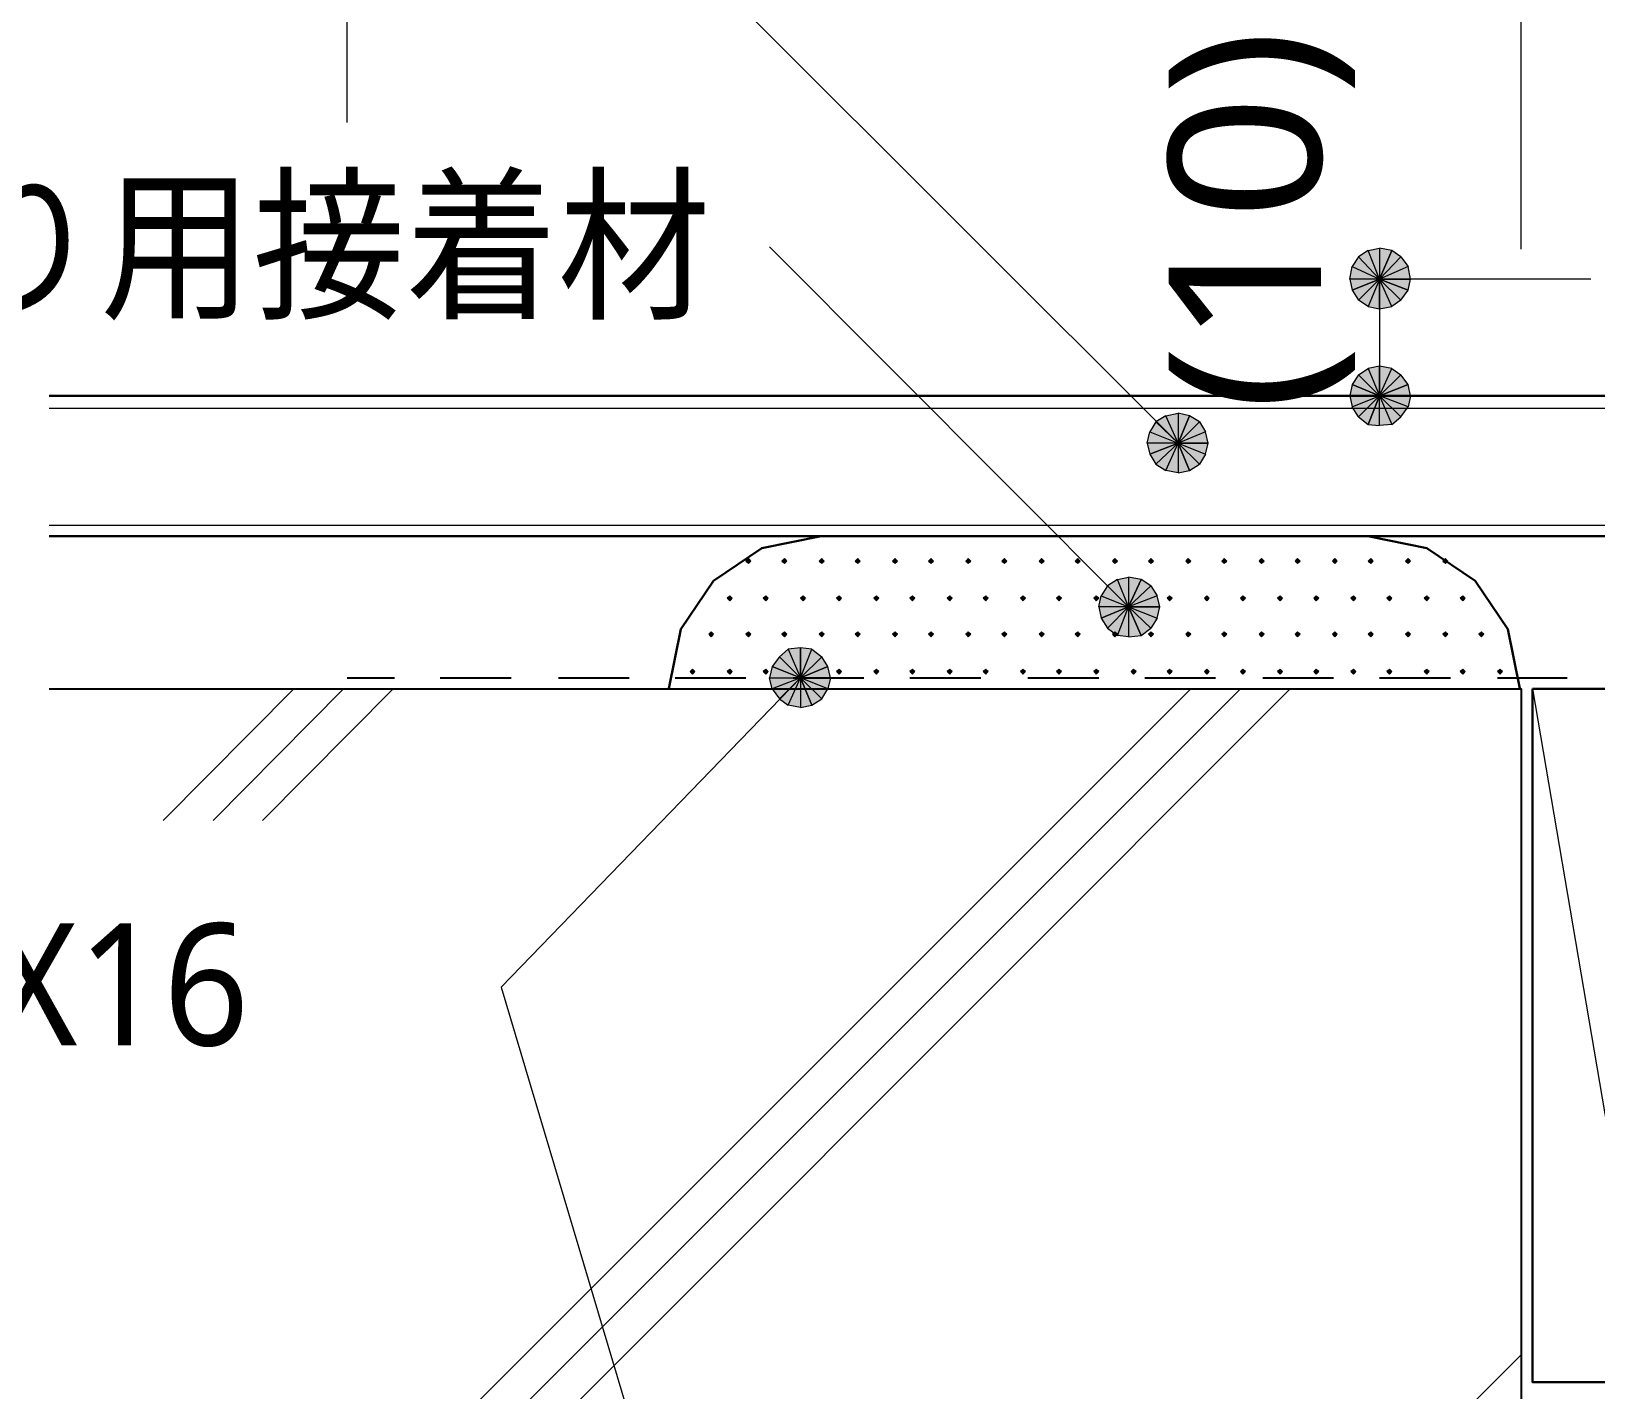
# Model space of a CAD drawing. Header units: millimetres. Extents: x 0 to 420, y 0 to 297.
# Drawn here: x 40.78 to 67.44, y 215.24 to 238.39 of the extents above; entities that cross this region are included whole.
import ezdxf
from ezdxf.enums import TextEntityAlignment as Align

# ---------------------------------------------------------------- set-up
doc = ezdxf.new("R2010")
doc.units = ezdxf.units.MM
doc.styles.add('kst32b', font='NotoSansJP-Variable.ttf')

msp = doc.modelspace()

# ---------------------------------------------------------------- hatches: boundary and pattern name
h = msp.add_hatch(color=7)
h.paths.add_polyline_path([(63.966, 234.654), (63.754, 234.696), (63.754, 234.167), (63.966, 234.654)])
h.paths.add_polyline_path([(63.754, 234.696), (63.754, 234.167), (63.563, 234.654), (63.754, 234.696)])
h.paths.add_polyline_path([(63.754, 234.167), (63.563, 234.654), (63.394, 234.548), (63.754, 234.167)])
h = msp.add_hatch(color=7)
h.paths.add_polyline_path([(64.283, 234.167), (64.241, 234.379), (63.754, 234.167), (64.283, 234.167)])
h.paths.add_polyline_path([(64.241, 234.379), (63.754, 234.167), (64.114, 234.548), (64.241, 234.379)])
h.paths.add_polyline_path([(63.754, 234.167), (64.114, 234.548), (63.966, 234.654), (63.754, 234.167)])
h = msp.add_hatch(color=7)
h.paths.add_polyline_path([(63.394, 234.548), (63.288, 234.379), (63.754, 234.167), (63.394, 234.548)])
h.paths.add_polyline_path([(63.288, 234.379), (63.754, 234.167), (63.246, 234.167), (63.288, 234.379)])
h.paths.add_polyline_path([(63.754, 234.167), (63.246, 234.167), (63.288, 233.976), (63.754, 234.167)])
h = msp.add_hatch(color=7)
h.paths.add_polyline_path([(63.288, 233.976), (63.394, 233.807), (63.754, 234.167), (63.288, 233.976)])
h.paths.add_polyline_path([(63.394, 233.807), (63.754, 234.167), (63.563, 233.701), (63.394, 233.807)])
h.paths.add_polyline_path([(63.754, 234.167), (63.563, 233.701), (63.754, 233.659), (63.754, 234.167)])
h = msp.add_hatch(color=7)
h.paths.add_polyline_path([(63.754, 233.659), (63.966, 233.701), (63.754, 234.167), (63.754, 233.659)])
h.paths.add_polyline_path([(63.966, 233.701), (63.754, 234.167), (64.114, 233.807), (63.966, 233.701)])
h.paths.add_polyline_path([(63.754, 234.167), (64.114, 233.807), (64.241, 233.976), (63.754, 234.167)])
for points in [[(64.241, 233.976), (64.283, 234.167), (63.754, 234.167), (64.241, 233.976)], [(63.288, 232.368), (63.246, 232.177), (63.754, 232.177), (63.288, 232.368)], [(59.838, 231.182), (59.944, 231.013), (60.325, 231.373), (59.838, 231.182)], [(53.001, 229.404), (52.98, 229.383), (52.959, 229.362), (52.98, 229.341), (53.001, 229.32), (53.023, 229.341), (53.044, 229.362), (53.023, 229.383), (53.001, 229.404)], [(53.615, 229.404), (53.594, 229.383), (53.573, 229.362), (53.594, 229.341), (53.615, 229.32), (53.636, 229.341), (53.657, 229.362), (53.636, 229.383), (53.615, 229.404)], [(54.25, 229.404), (54.229, 229.383), (54.208, 229.362), (54.229, 229.341), (54.25, 229.32), (54.271, 229.341), (54.293, 229.362), (54.271, 229.383), (54.25, 229.404)], [(54.864, 229.404), (54.843, 229.383), (54.822, 229.362), (54.843, 229.341), (54.864, 229.32), (54.885, 229.341), (54.906, 229.362), (54.885, 229.383), (54.864, 229.404)], [(55.499, 229.404), (55.478, 229.383), (55.457, 229.362), (55.478, 229.341), (55.499, 229.32), (55.52, 229.341), (55.541, 229.362), (55.52, 229.383), (55.499, 229.404)], [(56.113, 229.404), (56.092, 229.383), (56.071, 229.362), (56.092, 229.341), (56.113, 229.32), (56.134, 229.341), (56.155, 229.362), (56.134, 229.383), (56.113, 229.404)], [(56.748, 229.404), (56.727, 229.383), (56.705, 229.362), (56.727, 229.341), (56.748, 229.32), (56.769, 229.341), (56.79, 229.362), (56.769, 229.383), (56.748, 229.404)], [(57.362, 229.404), (57.341, 229.383), (57.319, 229.362), (57.341, 229.341), (57.362, 229.32), (57.383, 229.341), (57.404, 229.362), (57.383, 229.383), (57.362, 229.404)], [(57.997, 229.404), (57.975, 229.383), (57.954, 229.362), (57.975, 229.341), (57.997, 229.32), (58.018, 229.341), (58.039, 229.362), (58.018, 229.383), (57.997, 229.404)], [(58.611, 229.404), (58.589, 229.383), (58.568, 229.362), (58.589, 229.341), (58.611, 229.32), (58.632, 229.341), (58.653, 229.362), (58.632, 229.383), (58.611, 229.404)], [(59.246, 229.404), (59.224, 229.383), (59.203, 229.362), (59.224, 229.341), (59.246, 229.32), (59.267, 229.341), (59.288, 229.362), (59.267, 229.383), (59.246, 229.404)], [(59.859, 229.404), (59.838, 229.383), (59.817, 229.362), (59.838, 229.341), (59.859, 229.32), (59.881, 229.341), (59.902, 229.362), (59.881, 229.383), (59.859, 229.404)], [(60.494, 229.404), (60.473, 229.383), (60.452, 229.362), (60.473, 229.341), (60.494, 229.32), (60.516, 229.341), (60.537, 229.362), (60.516, 229.383), (60.494, 229.404)], [(61.108, 229.404), (61.087, 229.383), (61.066, 229.362), (61.087, 229.341), (61.108, 229.32), (61.129, 229.341), (61.151, 229.362), (61.129, 229.383), (61.108, 229.404)], [(61.743, 229.404), (61.722, 229.383), (61.701, 229.362), (61.722, 229.341), (61.743, 229.32), (61.764, 229.341), (61.786, 229.362), (61.764, 229.383), (61.743, 229.404)], [(62.357, 229.404), (62.336, 229.383), (62.315, 229.362), (62.336, 229.341), (62.357, 229.32), (62.378, 229.341), (62.399, 229.362), (62.378, 229.383), (62.357, 229.404)], [(62.992, 229.404), (62.971, 229.383), (62.95, 229.362), (62.971, 229.341), (62.992, 229.32), (63.013, 229.341), (63.034, 229.362), (63.013, 229.383), (62.992, 229.404)], [(63.606, 229.404), (63.585, 229.383), (63.563, 229.362), (63.585, 229.341), (63.606, 229.32), (63.627, 229.341), (63.648, 229.362), (63.627, 229.383), (63.606, 229.404)], [(64.241, 229.404), (64.22, 229.383), (64.199, 229.362), (64.22, 229.341), (64.241, 229.32), (64.262, 229.341), (64.283, 229.362), (64.262, 229.383), (64.241, 229.404)], [(64.876, 229.404), (64.855, 229.383), (64.834, 229.362), (64.855, 229.341), (64.876, 229.32), (64.897, 229.341), (64.918, 229.362), (64.897, 229.383), (64.876, 229.404)], [(52.684, 228.769), (52.663, 228.748), (52.641, 228.727), (52.663, 228.706), (52.684, 228.685), (52.705, 228.706), (52.726, 228.727), (52.705, 228.748), (52.684, 228.769)], [(53.298, 228.769), (53.277, 228.748), (53.255, 228.727), (53.277, 228.706), (53.298, 228.685), (53.319, 228.706), (53.34, 228.727), (53.319, 228.748), (53.298, 228.769)], [(53.933, 228.769), (53.912, 228.748), (53.89, 228.727), (53.912, 228.706), (53.933, 228.685), (53.954, 228.706), (53.975, 228.727), (53.954, 228.748), (53.933, 228.769)], [(54.546, 228.769), (54.525, 228.748), (54.504, 228.727), (54.525, 228.706), (54.546, 228.685), (54.568, 228.706), (54.589, 228.727), (54.568, 228.748), (54.546, 228.769)], [(55.182, 228.769), (55.16, 228.748), (55.139, 228.727), (55.16, 228.706), (55.182, 228.685), (55.203, 228.706), (55.224, 228.727), (55.203, 228.748), (55.182, 228.769)], [(55.795, 228.769), (55.774, 228.748), (55.753, 228.727), (55.774, 228.706), (55.795, 228.685), (55.816, 228.706), (55.838, 228.727), (55.816, 228.748), (55.795, 228.769)], [(56.43, 228.769), (56.409, 228.748), (56.388, 228.727), (56.409, 228.706), (56.43, 228.685), (56.452, 228.706), (56.473, 228.727), (56.452, 228.748), (56.43, 228.769)], [(57.044, 228.769), (57.023, 228.748), (57.002, 228.727), (57.023, 228.706), (57.044, 228.685), (57.065, 228.706), (57.087, 228.727), (57.065, 228.748), (57.044, 228.769)], [(57.679, 228.769), (57.658, 228.748), (57.637, 228.727), (57.658, 228.706), (57.679, 228.685), (57.7, 228.706), (57.721, 228.727), (57.7, 228.748), (57.679, 228.769)], [(58.293, 228.769), (58.272, 228.748), (58.251, 228.727), (58.272, 228.706), (58.293, 228.685), (58.314, 228.706), (58.335, 228.727), (58.314, 228.748), (58.293, 228.769)], [(58.928, 228.769), (58.907, 228.748), (58.886, 228.727), (58.907, 228.706), (58.928, 228.685), (58.949, 228.706), (58.97, 228.727), (58.949, 228.748), (58.928, 228.769)], [(60.177, 228.769), (60.156, 228.748), (60.135, 228.727), (60.156, 228.706), (60.177, 228.685), (60.198, 228.706), (60.219, 228.727), (60.198, 228.748), (60.177, 228.769)], [(60.812, 228.769), (60.791, 228.748), (60.77, 228.727), (60.791, 228.706), (60.812, 228.685), (60.833, 228.706), (60.854, 228.727), (60.833, 228.748), (60.812, 228.769)], [(61.426, 228.769), (61.404, 228.748), (61.383, 228.727), (61.404, 228.706), (61.426, 228.685), (61.447, 228.706), (61.468, 228.727), (61.447, 228.748), (61.426, 228.769)], [(62.061, 228.769), (62.04, 228.748), (62.018, 228.727), (62.04, 228.706), (62.061, 228.685), (62.082, 228.706), (62.103, 228.727), (62.082, 228.748), (62.061, 228.769)], [(62.675, 228.769), (62.653, 228.748), (62.632, 228.727), (62.653, 228.706), (62.675, 228.685), (62.696, 228.706), (62.717, 228.727), (62.696, 228.748), (62.675, 228.769)], [(63.31, 228.769), (63.288, 228.748), (63.267, 228.727), (63.288, 228.706), (63.31, 228.685), (63.331, 228.706), (63.352, 228.727), (63.331, 228.748), (63.31, 228.769)], [(63.923, 228.769), (63.902, 228.748), (63.881, 228.727), (63.902, 228.706), (63.923, 228.685), (63.945, 228.706), (63.966, 228.727), (63.945, 228.748), (63.923, 228.769)], [(64.558, 228.769), (64.537, 228.748), (64.516, 228.727), (64.537, 228.706), (64.558, 228.685), (64.579, 228.706), (64.601, 228.727), (64.579, 228.748), (64.558, 228.769)], [(65.172, 228.769), (65.151, 228.748), (65.13, 228.727), (65.151, 228.706), (65.172, 228.685), (65.193, 228.706), (65.215, 228.727), (65.193, 228.748), (65.172, 228.769)], [(59.013, 228.388), (59.119, 228.219), (59.478, 228.579), (59.013, 228.388)], [(52.366, 228.155), (52.345, 228.134), (52.324, 228.113), (52.345, 228.092), (52.366, 228.071), (52.387, 228.092), (52.409, 228.113), (52.387, 228.134), (52.366, 228.155)], [(53.001, 228.155), (52.98, 228.134), (52.959, 228.113), (52.98, 228.092), (53.001, 228.071), (53.023, 228.092), (53.044, 228.113), (53.023, 228.134), (53.001, 228.155)], [(53.615, 228.155), (53.594, 228.134), (53.573, 228.113), (53.594, 228.092), (53.615, 228.071), (53.636, 228.092), (53.657, 228.113), (53.636, 228.134), (53.615, 228.155)], [(54.25, 228.155), (54.229, 228.134), (54.208, 228.113), (54.229, 228.092), (54.25, 228.071), (54.271, 228.092), (54.293, 228.113), (54.271, 228.134), (54.25, 228.155)], [(54.864, 228.155), (54.843, 228.134), (54.822, 228.113), (54.843, 228.092), (54.864, 228.071), (54.885, 228.092), (54.906, 228.113), (54.885, 228.134), (54.864, 228.155)], [(55.499, 228.155), (55.478, 228.134), (55.457, 228.113), (55.478, 228.092), (55.499, 228.071), (55.52, 228.092), (55.541, 228.113), (55.52, 228.134), (55.499, 228.155)], [(56.113, 228.155), (56.092, 228.134), (56.071, 228.113), (56.092, 228.092), (56.113, 228.071), (56.134, 228.092), (56.155, 228.113), (56.134, 228.134), (56.113, 228.155)], [(56.748, 228.155), (56.727, 228.134), (56.705, 228.113), (56.727, 228.092), (56.748, 228.071), (56.769, 228.092), (56.79, 228.113), (56.769, 228.134), (56.748, 228.155)], [(57.362, 228.155), (57.341, 228.134), (57.319, 228.113), (57.341, 228.092), (57.362, 228.071), (57.383, 228.092), (57.404, 228.113), (57.383, 228.134), (57.362, 228.155)], [(57.997, 228.155), (57.975, 228.134), (57.954, 228.113), (57.975, 228.092), (57.997, 228.071), (58.018, 228.092), (58.039, 228.113), (58.018, 228.134), (57.997, 228.155)], [(58.611, 228.155), (58.589, 228.134), (58.568, 228.113), (58.589, 228.092), (58.611, 228.071), (58.632, 228.092), (58.653, 228.113), (58.632, 228.134), (58.611, 228.155)], [(59.246, 228.155), (59.224, 228.134), (59.203, 228.113), (59.224, 228.092), (59.246, 228.071), (59.267, 228.092), (59.288, 228.113), (59.267, 228.134), (59.246, 228.155)], [(59.859, 228.155), (59.838, 228.134), (59.817, 228.113), (59.838, 228.092), (59.859, 228.071), (59.881, 228.092), (59.902, 228.113), (59.881, 228.134), (59.859, 228.155)], [(60.494, 228.155), (60.473, 228.134), (60.452, 228.113), (60.473, 228.092), (60.494, 228.071), (60.516, 228.092), (60.537, 228.113), (60.516, 228.134), (60.494, 228.155)], [(61.108, 228.155), (61.087, 228.134), (61.066, 228.113), (61.087, 228.092), (61.108, 228.071), (61.129, 228.092), (61.151, 228.113), (61.129, 228.134), (61.108, 228.155)], [(61.743, 228.155), (61.722, 228.134), (61.701, 228.113), (61.722, 228.092), (61.743, 228.071), (61.764, 228.092), (61.786, 228.113), (61.764, 228.134), (61.743, 228.155)], [(62.357, 228.155), (62.336, 228.134), (62.315, 228.113), (62.336, 228.092), (62.357, 228.071), (62.378, 228.092), (62.399, 228.113), (62.378, 228.134), (62.357, 228.155)], [(62.992, 228.155), (62.971, 228.134), (62.95, 228.113), (62.971, 228.092), (62.992, 228.071), (63.013, 228.092), (63.034, 228.113), (63.013, 228.134), (62.992, 228.155)], [(63.606, 228.155), (63.585, 228.134), (63.563, 228.113), (63.585, 228.092), (63.606, 228.071), (63.627, 228.092), (63.648, 228.113), (63.627, 228.134), (63.606, 228.155)], [(64.241, 228.155), (64.22, 228.134), (64.199, 228.113), (64.22, 228.092), (64.241, 228.071), (64.262, 228.092), (64.283, 228.113), (64.262, 228.134), (64.241, 228.155)], [(64.876, 228.155), (64.855, 228.134), (64.834, 228.113), (64.855, 228.092), (64.876, 228.071), (64.897, 228.092), (64.918, 228.113), (64.897, 228.134), (64.876, 228.155)], [(65.49, 228.155), (65.469, 228.134), (65.447, 228.113), (65.469, 228.092), (65.49, 228.071), (65.511, 228.092), (65.532, 228.113), (65.511, 228.134), (65.49, 228.155)], [(52.049, 227.521), (52.028, 227.499), (52.007, 227.478), (52.028, 227.457), (52.049, 227.436), (52.07, 227.457), (52.091, 227.478), (52.07, 227.499), (52.049, 227.521)], [(52.684, 227.521), (52.663, 227.499), (52.641, 227.478), (52.663, 227.457), (52.684, 227.436), (52.705, 227.457), (52.726, 227.478), (52.705, 227.499), (52.684, 227.521)], [(53.298, 227.521), (53.277, 227.499), (53.255, 227.478), (53.277, 227.457), (53.298, 227.436), (53.319, 227.457), (53.34, 227.478), (53.319, 227.499), (53.298, 227.521)], [(54.081, 226.907), (54.25, 227.012), (53.89, 227.372), (54.081, 226.907)], [(54.546, 227.521), (54.525, 227.499), (54.504, 227.478), (54.525, 227.457), (54.546, 227.436), (54.568, 227.457), (54.589, 227.478), (54.568, 227.499), (54.546, 227.521)], [(55.182, 227.521), (55.16, 227.499), (55.139, 227.478), (55.16, 227.457), (55.182, 227.436), (55.203, 227.457), (55.224, 227.478), (55.203, 227.499), (55.182, 227.521)], [(55.795, 227.521), (55.774, 227.499), (55.753, 227.478), (55.774, 227.457), (55.795, 227.436), (55.816, 227.457), (55.838, 227.478), (55.816, 227.499), (55.795, 227.521)], [(56.43, 227.521), (56.409, 227.499), (56.388, 227.478), (56.409, 227.457), (56.43, 227.436), (56.452, 227.457), (56.473, 227.478), (56.452, 227.499), (56.43, 227.521)], [(57.044, 227.521), (57.023, 227.499), (57.002, 227.478), (57.023, 227.457), (57.044, 227.436), (57.065, 227.457), (57.087, 227.478), (57.065, 227.499), (57.044, 227.521)], [(57.679, 227.521), (57.658, 227.499), (57.637, 227.478), (57.658, 227.457), (57.679, 227.436), (57.7, 227.457), (57.721, 227.478), (57.7, 227.499), (57.679, 227.521)], [(58.293, 227.521), (58.272, 227.499), (58.251, 227.478), (58.272, 227.457), (58.293, 227.436), (58.314, 227.457), (58.335, 227.478), (58.314, 227.499), (58.293, 227.521)], [(58.928, 227.521), (58.907, 227.499), (58.886, 227.478), (58.907, 227.457), (58.928, 227.436), (58.949, 227.457), (58.97, 227.478), (58.949, 227.499), (58.928, 227.521)], [(59.563, 227.521), (59.542, 227.499), (59.521, 227.478), (59.542, 227.457), (59.563, 227.436), (59.584, 227.457), (59.605, 227.478), (59.584, 227.499), (59.563, 227.521)], [(60.177, 227.521), (60.156, 227.499), (60.135, 227.478), (60.156, 227.457), (60.177, 227.436), (60.198, 227.457), (60.219, 227.478), (60.198, 227.499), (60.177, 227.521)], [(60.812, 227.521), (60.791, 227.499), (60.77, 227.478), (60.791, 227.457), (60.812, 227.436), (60.833, 227.457), (60.854, 227.478), (60.833, 227.499), (60.812, 227.521)], [(61.426, 227.521), (61.404, 227.499), (61.383, 227.478), (61.404, 227.457), (61.426, 227.436), (61.447, 227.457), (61.468, 227.478), (61.447, 227.499), (61.426, 227.521)], [(62.061, 227.521), (62.04, 227.499), (62.018, 227.478), (62.04, 227.457), (62.061, 227.436), (62.082, 227.457), (62.103, 227.478), (62.082, 227.499), (62.061, 227.521)], [(62.675, 227.521), (62.653, 227.499), (62.632, 227.478), (62.653, 227.457), (62.675, 227.436), (62.696, 227.457), (62.717, 227.478), (62.696, 227.499), (62.675, 227.521)], [(63.31, 227.521), (63.288, 227.499), (63.267, 227.478), (63.288, 227.457), (63.31, 227.436), (63.331, 227.457), (63.352, 227.478), (63.331, 227.499), (63.31, 227.521)], [(63.923, 227.521), (63.902, 227.499), (63.881, 227.478), (63.902, 227.457), (63.923, 227.436), (63.945, 227.457), (63.966, 227.478), (63.945, 227.499), (63.923, 227.521)], [(64.558, 227.521), (64.537, 227.499), (64.516, 227.478), (64.537, 227.457), (64.558, 227.436), (64.579, 227.457), (64.601, 227.478), (64.579, 227.499), (64.558, 227.521)], [(65.172, 227.521), (65.151, 227.499), (65.13, 227.478), (65.151, 227.457), (65.172, 227.436), (65.193, 227.457), (65.215, 227.478), (65.193, 227.499), (65.172, 227.521)], [(65.807, 227.521), (65.786, 227.499), (65.765, 227.478), (65.786, 227.457), (65.807, 227.436), (65.828, 227.457), (65.85, 227.478), (65.828, 227.499), (65.807, 227.521)]]:
    msp.add_hatch(color=7).paths.add_polyline_path(points)
h = msp.add_hatch(color=7)
h.paths.add_polyline_path([(63.754, 232.685), (63.563, 232.643), (63.754, 232.177), (63.754, 232.685)])
h.paths.add_polyline_path([(63.563, 232.643), (63.754, 232.177), (63.394, 232.537), (63.563, 232.643)])
h.paths.add_polyline_path([(63.754, 232.177), (63.394, 232.537), (63.288, 232.368), (63.754, 232.177)])
h = msp.add_hatch(color=7)
h.paths.add_polyline_path([(64.241, 232.368), (64.114, 232.537), (63.754, 232.177), (64.241, 232.368)])
h.paths.add_polyline_path([(64.114, 232.537), (63.754, 232.177), (63.966, 232.643), (64.114, 232.537)])
h.paths.add_polyline_path([(63.754, 232.177), (63.966, 232.643), (63.754, 232.685), (63.754, 232.177)])
h = msp.add_hatch(color=7)
h.paths.add_polyline_path([(63.246, 232.177), (63.288, 231.987), (63.754, 232.177), (63.246, 232.177)])
h.paths.add_polyline_path([(63.288, 231.987), (63.754, 232.177), (63.394, 231.817), (63.288, 231.987)])
h.paths.add_polyline_path([(63.754, 232.177), (63.394, 231.817), (63.563, 231.69), (63.754, 232.177)])
h = msp.add_hatch(color=7)
h.paths.add_polyline_path([(63.563, 231.69), (63.754, 231.669), (63.754, 232.177), (63.563, 231.69)])
h.paths.add_polyline_path([(63.754, 231.669), (63.754, 232.177), (63.966, 231.69), (63.754, 231.669)])
h.paths.add_polyline_path([(63.754, 232.177), (63.966, 231.69), (64.114, 231.817), (63.754, 232.177)])
h = msp.add_hatch(color=7)
h.paths.add_polyline_path([(64.114, 231.817), (64.241, 231.987), (63.754, 232.177), (64.114, 231.817)])
h.paths.add_polyline_path([(64.241, 231.987), (63.754, 232.177), (64.283, 232.177), (64.241, 231.987)])
h.paths.add_polyline_path([(63.754, 232.177), (64.283, 232.177), (64.241, 232.368), (63.754, 232.177)])
h = msp.add_hatch(color=7)
h.paths.add_polyline_path([(59.944, 231.733), (59.838, 231.563), (60.325, 231.373), (59.944, 231.733)])
h.paths.add_polyline_path([(59.838, 231.563), (60.325, 231.373), (59.796, 231.373), (59.838, 231.563)])
h.paths.add_polyline_path([(60.325, 231.373), (59.796, 231.373), (59.838, 231.182), (60.325, 231.373)])
h = msp.add_hatch(color=7)
h.paths.add_polyline_path([(60.516, 231.838), (60.325, 231.881), (60.325, 231.373), (60.516, 231.838)])
h.paths.add_polyline_path([(60.325, 231.881), (60.325, 231.373), (60.113, 231.838), (60.325, 231.881)])
h.paths.add_polyline_path([(60.325, 231.373), (60.113, 231.838), (59.944, 231.733), (60.325, 231.373)])
h = msp.add_hatch(color=7)
h.paths.add_polyline_path([(60.833, 231.373), (60.791, 231.563), (60.325, 231.373), (60.833, 231.373)])
h.paths.add_polyline_path([(60.791, 231.563), (60.325, 231.373), (60.685, 231.733), (60.791, 231.563)])
h.paths.add_polyline_path([(60.325, 231.373), (60.685, 231.733), (60.516, 231.838), (60.325, 231.373)])
h = msp.add_hatch(color=7)
h.paths.add_polyline_path([(59.944, 231.013), (60.113, 230.907), (60.325, 231.373), (59.944, 231.013)])
h.paths.add_polyline_path([(60.113, 230.907), (60.325, 231.373), (60.325, 230.865), (60.113, 230.907)])
h.paths.add_polyline_path([(60.325, 231.373), (60.325, 230.865), (60.516, 230.907), (60.325, 231.373)])
h = msp.add_hatch(color=7)
h.paths.add_polyline_path([(60.516, 230.907), (60.685, 231.013), (60.325, 231.373), (60.516, 230.907)])
h.paths.add_polyline_path([(60.685, 231.013), (60.325, 231.373), (60.791, 231.182), (60.685, 231.013)])
h.paths.add_polyline_path([(60.325, 231.373), (60.791, 231.182), (60.833, 231.373), (60.325, 231.373)])
h = msp.add_hatch(color=7)
h.paths.add_polyline_path([(59.69, 229.045), (59.478, 229.087), (59.478, 228.579), (59.69, 229.045)])
h.paths.add_polyline_path([(59.478, 229.087), (59.478, 228.579), (59.288, 229.045), (59.478, 229.087)])
h.paths.add_polyline_path([(59.478, 228.579), (59.288, 229.045), (59.119, 228.939), (59.478, 228.579)])
h = msp.add_hatch(color=7)
h.paths.add_polyline_path([(60.008, 228.579), (59.965, 228.769), (59.478, 228.579), (60.008, 228.579)])
h.paths.add_polyline_path([(59.965, 228.769), (59.478, 228.579), (59.859, 228.939), (59.965, 228.769)])
h.paths.add_polyline_path([(59.478, 228.579), (59.859, 228.939), (59.69, 229.045), (59.478, 228.579)])
h = msp.add_hatch(color=7)
h.paths.add_polyline_path([(59.119, 228.939), (59.013, 228.769), (59.478, 228.579), (59.119, 228.939)])
h.paths.add_polyline_path([(59.013, 228.769), (59.478, 228.579), (58.97, 228.579), (59.013, 228.769)])
h.paths.add_polyline_path([(59.478, 228.579), (58.97, 228.579), (59.013, 228.388), (59.478, 228.579)])
h = msp.add_hatch(color=7)
h.paths.add_polyline_path([(59.119, 228.219), (59.288, 228.092), (59.478, 228.579), (59.119, 228.219)])
h.paths.add_polyline_path([(59.288, 228.092), (59.478, 228.579), (59.478, 228.071), (59.288, 228.092)])
h.paths.add_polyline_path([(59.478, 228.579), (59.478, 228.071), (59.69, 228.092), (59.478, 228.579)])
h = msp.add_hatch(color=7)
h.paths.add_polyline_path([(59.69, 228.092), (59.859, 228.219), (59.478, 228.579), (59.69, 228.092)])
h.paths.add_polyline_path([(59.859, 228.219), (59.478, 228.579), (59.965, 228.388), (59.859, 228.219)])
h.paths.add_polyline_path([(59.478, 228.579), (59.965, 228.388), (60.008, 228.579), (59.478, 228.579)])
h = msp.add_hatch(color=7)
h.paths.add_polyline_path([(53.89, 227.88), (53.679, 227.859), (53.89, 227.372), (53.89, 227.88)])
h.paths.add_polyline_path([(53.679, 227.859), (53.89, 227.372), (53.53, 227.732), (53.679, 227.859)])
h.paths.add_polyline_path([(53.89, 227.372), (53.53, 227.732), (53.404, 227.563), (53.89, 227.372)])
h = msp.add_hatch(color=7)
h.paths.add_polyline_path([(54.356, 227.563), (54.25, 227.732), (53.89, 227.372), (54.356, 227.563)])
h.paths.add_polyline_path([(54.25, 227.732), (53.89, 227.372), (54.081, 227.859), (54.25, 227.732)])
h.paths.add_polyline_path([(53.89, 227.372), (54.081, 227.859), (53.89, 227.88), (53.89, 227.372)])
h = msp.add_hatch(color=7)
h.paths.add_polyline_path([(53.404, 227.563), (53.361, 227.372), (53.89, 227.372), (53.404, 227.563)])
h.paths.add_polyline_path([(53.361, 227.372), (53.89, 227.372), (53.404, 227.182), (53.361, 227.372)])
h.paths.add_polyline_path([(53.89, 227.372), (53.404, 227.182), (53.53, 227.012), (53.89, 227.372)])
h = msp.add_hatch(color=7)
h.paths.add_polyline_path([(53.53, 227.012), (53.679, 226.907), (53.89, 227.372), (53.53, 227.012)])
h.paths.add_polyline_path([(53.679, 226.907), (53.89, 227.372), (53.89, 226.864), (53.679, 226.907)])
h.paths.add_polyline_path([(53.89, 227.372), (53.89, 226.864), (54.081, 226.907), (53.89, 227.372)])
h = msp.add_hatch(color=7)
h.paths.add_polyline_path([(54.25, 227.012), (54.356, 227.182), (53.89, 227.372), (54.25, 227.012)])
h.paths.add_polyline_path([(54.356, 227.182), (53.89, 227.372), (54.398, 227.372), (54.356, 227.182)])
h.paths.add_polyline_path([(53.89, 227.372), (54.398, 227.372), (54.356, 227.563), (53.89, 227.372)])

# ---------------------------------------------------------------- linework, layer by layer
at = {"lineweight": 13}
for points in [[(66.167, 234.675), (66.167, 251.375), (46.164, 251.375)], [(46.164, 236.834), (46.164, 251.375)], [(60.325, 231.373), (45.635, 246.041)], [(59.478, 228.579), (53.361, 234.717)], [(67.352, 234.167), (63.754, 234.167), (63.754, 232.177)], [(41.085, 231.965), (69.956, 231.965)], [(41.085, 229.976), (69.956, 229.976)], [(53.89, 227.372), (48.789, 222.102)], [(62.23, 227.182), (41.085, 206.015)], [(60.537, 227.182), (41.085, 207.73)], [(61.383, 227.182), (41.085, 206.883)], [(45.254, 227.182), (43.032, 224.938)], [(46.101, 227.182), (43.879, 224.938)], [(46.948, 227.182), (44.725, 224.938)], [(66.358, 227.182), (68.368, 215.371)], [(48.789, 222.102), (53.89, 204.978)], [(66.167, 215.837), (55.499, 205.169)]]:
    msp.add_lwpolyline(points, dxfattribs=at)
at = {"lineweight": 0}
for points in [[(63.754, 234.167), (63.563, 234.654), (63.394, 234.548)], [(63.754, 234.696), (63.754, 234.167), (63.563, 234.654)], [(63.966, 234.654), (63.754, 234.696), (63.754, 234.167)], [(63.754, 234.167), (64.114, 234.548), (63.966, 234.654)], [(63.288, 234.379), (63.754, 234.167), (63.246, 234.167)], [(63.394, 234.548), (63.288, 234.379), (63.754, 234.167)], [(64.241, 234.379), (63.754, 234.167), (64.114, 234.548)], [(64.283, 234.167), (64.241, 234.379), (63.754, 234.167)], [(63.754, 234.167), (63.246, 234.167), (63.288, 233.976)], [(63.288, 233.976), (63.394, 233.807), (63.754, 234.167)], [(63.394, 233.807), (63.754, 234.167), (63.563, 233.701)], [(63.754, 234.167), (63.563, 233.701), (63.754, 233.659)], [(63.754, 233.659), (63.966, 233.701), (63.754, 234.167)], [(63.966, 233.701), (63.754, 234.167), (64.114, 233.807)], [(63.754, 234.167), (64.114, 233.807), (64.241, 233.976)], [(64.241, 233.976), (64.283, 234.167), (63.754, 234.167)], [(63.754, 232.177), (63.394, 232.537), (63.288, 232.368)], [(63.563, 232.643), (63.754, 232.177), (63.394, 232.537)], [(63.754, 232.685), (63.563, 232.643), (63.754, 232.177)], [(63.754, 232.177), (63.966, 232.643), (63.754, 232.685)], [(64.114, 232.537), (63.754, 232.177), (63.966, 232.643)], [(64.241, 232.368), (64.114, 232.537), (63.754, 232.177)], [(63.288, 232.368), (63.246, 232.177), (63.754, 232.177)], [(63.246, 232.177), (63.288, 231.987), (63.754, 232.177)], [(63.288, 231.987), (63.754, 232.177), (63.394, 231.817)], [(63.754, 232.177), (63.394, 231.817), (63.563, 231.69)], [(63.563, 231.69), (63.754, 231.669), (63.754, 232.177)], [(63.754, 232.177), (64.283, 232.177), (64.241, 232.368)], [(63.754, 231.669), (63.754, 232.177), (63.966, 231.69)], [(63.754, 232.177), (63.966, 231.69), (64.114, 231.817)], [(64.114, 231.817), (64.241, 231.987), (63.754, 232.177)], [(64.241, 231.987), (63.754, 232.177), (64.283, 232.177)], [(59.944, 231.733), (59.838, 231.563), (60.325, 231.373)], [(60.325, 231.373), (60.113, 231.838), (59.944, 231.733)], [(60.325, 231.881), (60.325, 231.373), (60.113, 231.838)], [(60.516, 231.838), (60.325, 231.881), (60.325, 231.373)], [(60.325, 231.373), (60.685, 231.733), (60.516, 231.838)], [(60.791, 231.563), (60.325, 231.373), (60.685, 231.733)], [(59.838, 231.563), (60.325, 231.373), (59.796, 231.373)], [(60.325, 231.373), (59.796, 231.373), (59.838, 231.182)], [(59.838, 231.182), (59.944, 231.013), (60.325, 231.373)], [(59.944, 231.013), (60.113, 230.907), (60.325, 231.373)], [(60.113, 230.907), (60.325, 231.373), (60.325, 230.865)], [(60.833, 231.373), (60.791, 231.563), (60.325, 231.373)], [(60.325, 231.373), (60.325, 230.865), (60.516, 230.907)], [(60.516, 230.907), (60.685, 231.013), (60.325, 231.373)], [(60.685, 231.013), (60.325, 231.373), (60.791, 231.182)], [(60.325, 231.373), (60.791, 231.182), (60.833, 231.373)], [(53.001, 229.404), (52.98, 229.383), (52.959, 229.362), (52.98, 229.341), (53.001, 229.32), (53.023, 229.341), (53.044, 229.362), (53.023, 229.383)], [(53.615, 229.404), (53.594, 229.383), (53.573, 229.362), (53.594, 229.341), (53.615, 229.32), (53.636, 229.341), (53.657, 229.362), (53.636, 229.383)], [(54.25, 229.404), (54.229, 229.383), (54.208, 229.362), (54.229, 229.341), (54.25, 229.32), (54.271, 229.341), (54.293, 229.362), (54.271, 229.383)], [(54.864, 229.404), (54.843, 229.383), (54.822, 229.362), (54.843, 229.341), (54.864, 229.32), (54.885, 229.341), (54.906, 229.362), (54.885, 229.383)], [(55.499, 229.404), (55.478, 229.383), (55.457, 229.362), (55.478, 229.341), (55.499, 229.32), (55.52, 229.341), (55.541, 229.362), (55.52, 229.383)], [(56.113, 229.404), (56.092, 229.383), (56.071, 229.362), (56.092, 229.341), (56.113, 229.32), (56.134, 229.341), (56.155, 229.362), (56.134, 229.383)], [(56.748, 229.404), (56.727, 229.383), (56.705, 229.362), (56.727, 229.341), (56.748, 229.32), (56.769, 229.341), (56.79, 229.362), (56.769, 229.383)], [(57.362, 229.404), (57.341, 229.383), (57.319, 229.362), (57.341, 229.341), (57.362, 229.32), (57.383, 229.341), (57.404, 229.362), (57.383, 229.383)], [(57.997, 229.404), (57.975, 229.383), (57.954, 229.362), (57.975, 229.341), (57.997, 229.32), (58.018, 229.341), (58.039, 229.362), (58.018, 229.383)], [(58.611, 229.404), (58.589, 229.383), (58.568, 229.362), (58.589, 229.341), (58.611, 229.32), (58.632, 229.341), (58.653, 229.362), (58.632, 229.383)], [(59.246, 229.404), (59.224, 229.383), (59.203, 229.362), (59.224, 229.341), (59.246, 229.32), (59.267, 229.341), (59.288, 229.362), (59.267, 229.383)], [(59.859, 229.404), (59.838, 229.383), (59.817, 229.362), (59.838, 229.341), (59.859, 229.32), (59.881, 229.341), (59.902, 229.362), (59.881, 229.383)], [(60.494, 229.404), (60.473, 229.383), (60.452, 229.362), (60.473, 229.341), (60.494, 229.32), (60.516, 229.341), (60.537, 229.362), (60.516, 229.383)], [(61.108, 229.404), (61.087, 229.383), (61.066, 229.362), (61.087, 229.341), (61.108, 229.32), (61.129, 229.341), (61.151, 229.362), (61.129, 229.383)], [(61.743, 229.404), (61.722, 229.383), (61.701, 229.362), (61.722, 229.341), (61.743, 229.32), (61.764, 229.341), (61.786, 229.362), (61.764, 229.383)], [(62.357, 229.404), (62.336, 229.383), (62.315, 229.362), (62.336, 229.341), (62.357, 229.32), (62.378, 229.341), (62.399, 229.362), (62.378, 229.383)], [(62.992, 229.404), (62.971, 229.383), (62.95, 229.362), (62.971, 229.341), (62.992, 229.32), (63.013, 229.341), (63.034, 229.362), (63.013, 229.383)], [(63.606, 229.404), (63.585, 229.383), (63.563, 229.362), (63.585, 229.341), (63.606, 229.32), (63.627, 229.341), (63.648, 229.362), (63.627, 229.383)], [(64.241, 229.404), (64.22, 229.383), (64.199, 229.362), (64.22, 229.341), (64.241, 229.32), (64.262, 229.341), (64.283, 229.362), (64.262, 229.383)], [(64.876, 229.404), (64.855, 229.383), (64.834, 229.362), (64.855, 229.341), (64.876, 229.32), (64.897, 229.341), (64.918, 229.362), (64.897, 229.383)], [(59.478, 228.579), (59.288, 229.045), (59.119, 228.939)], [(59.478, 229.087), (59.478, 228.579), (59.288, 229.045)], [(59.69, 229.045), (59.478, 229.087), (59.478, 228.579)], [(59.478, 228.579), (59.859, 228.939), (59.69, 229.045)], [(52.684, 228.769), (52.663, 228.748), (52.641, 228.727), (52.663, 228.706), (52.684, 228.685), (52.705, 228.706), (52.726, 228.727), (52.705, 228.748)], [(53.298, 228.769), (53.277, 228.748), (53.255, 228.727), (53.277, 228.706), (53.298, 228.685), (53.319, 228.706), (53.34, 228.727), (53.319, 228.748)], [(53.933, 228.769), (53.912, 228.748), (53.89, 228.727), (53.912, 228.706), (53.933, 228.685), (53.954, 228.706), (53.975, 228.727), (53.954, 228.748)], [(54.546, 228.769), (54.525, 228.748), (54.504, 228.727), (54.525, 228.706), (54.546, 228.685), (54.568, 228.706), (54.589, 228.727), (54.568, 228.748)], [(55.182, 228.769), (55.16, 228.748), (55.139, 228.727), (55.16, 228.706), (55.182, 228.685), (55.203, 228.706), (55.224, 228.727), (55.203, 228.748)], [(55.795, 228.769), (55.774, 228.748), (55.753, 228.727), (55.774, 228.706), (55.795, 228.685), (55.816, 228.706), (55.838, 228.727), (55.816, 228.748)], [(56.43, 228.769), (56.409, 228.748), (56.388, 228.727), (56.409, 228.706), (56.43, 228.685), (56.452, 228.706), (56.473, 228.727), (56.452, 228.748)], [(57.044, 228.769), (57.023, 228.748), (57.002, 228.727), (57.023, 228.706), (57.044, 228.685), (57.065, 228.706), (57.087, 228.727), (57.065, 228.748)], [(57.679, 228.769), (57.658, 228.748), (57.637, 228.727), (57.658, 228.706), (57.679, 228.685), (57.7, 228.706), (57.721, 228.727), (57.7, 228.748)], [(58.293, 228.769), (58.272, 228.748), (58.251, 228.727), (58.272, 228.706), (58.293, 228.685), (58.314, 228.706), (58.335, 228.727), (58.314, 228.748)], [(58.928, 228.769), (58.907, 228.748), (58.886, 228.727), (58.907, 228.706), (58.928, 228.685), (58.949, 228.706), (58.97, 228.727), (58.949, 228.748)], [(59.013, 228.769), (59.478, 228.579), (58.97, 228.579)], [(59.119, 228.939), (59.013, 228.769), (59.478, 228.579)], [(59.965, 228.769), (59.478, 228.579), (59.859, 228.939)], [(60.008, 228.579), (59.965, 228.769), (59.478, 228.579)], [(60.177, 228.769), (60.156, 228.748), (60.135, 228.727), (60.156, 228.706), (60.177, 228.685), (60.198, 228.706), (60.219, 228.727), (60.198, 228.748)], [(60.812, 228.769), (60.791, 228.748), (60.77, 228.727), (60.791, 228.706), (60.812, 228.685), (60.833, 228.706), (60.854, 228.727), (60.833, 228.748)], [(61.426, 228.769), (61.404, 228.748), (61.383, 228.727), (61.404, 228.706), (61.426, 228.685), (61.447, 228.706), (61.468, 228.727), (61.447, 228.748)], [(62.061, 228.769), (62.04, 228.748), (62.018, 228.727), (62.04, 228.706), (62.061, 228.685), (62.082, 228.706), (62.103, 228.727), (62.082, 228.748)], [(62.675, 228.769), (62.653, 228.748), (62.632, 228.727), (62.653, 228.706), (62.675, 228.685), (62.696, 228.706), (62.717, 228.727), (62.696, 228.748)], [(63.31, 228.769), (63.288, 228.748), (63.267, 228.727), (63.288, 228.706), (63.31, 228.685), (63.331, 228.706), (63.352, 228.727), (63.331, 228.748)], [(63.923, 228.769), (63.902, 228.748), (63.881, 228.727), (63.902, 228.706), (63.923, 228.685), (63.945, 228.706), (63.966, 228.727), (63.945, 228.748)], [(64.558, 228.769), (64.537, 228.748), (64.516, 228.727), (64.537, 228.706), (64.558, 228.685), (64.579, 228.706), (64.601, 228.727), (64.579, 228.748)], [(65.172, 228.769), (65.151, 228.748), (65.13, 228.727), (65.151, 228.706), (65.172, 228.685), (65.193, 228.706), (65.215, 228.727), (65.193, 228.748)], [(59.478, 228.579), (58.97, 228.579), (59.013, 228.388)], [(59.013, 228.388), (59.119, 228.219), (59.478, 228.579)], [(59.119, 228.219), (59.288, 228.092), (59.478, 228.579)], [(59.288, 228.092), (59.478, 228.579), (59.478, 228.071)], [(59.478, 228.579), (59.478, 228.071), (59.69, 228.092)], [(59.69, 228.092), (59.859, 228.219), (59.478, 228.579)], [(59.859, 228.219), (59.478, 228.579), (59.965, 228.388)], [(59.478, 228.579), (59.965, 228.388), (60.008, 228.579)], [(52.366, 228.155), (52.345, 228.134), (52.324, 228.113), (52.345, 228.092), (52.366, 228.071), (52.387, 228.092), (52.409, 228.113), (52.387, 228.134)], [(53.001, 228.155), (52.98, 228.134), (52.959, 228.113), (52.98, 228.092), (53.001, 228.071), (53.023, 228.092), (53.044, 228.113), (53.023, 228.134)], [(53.615, 228.155), (53.594, 228.134), (53.573, 228.113), (53.594, 228.092), (53.615, 228.071), (53.636, 228.092), (53.657, 228.113), (53.636, 228.134)], [(54.25, 228.155), (54.229, 228.134), (54.208, 228.113), (54.229, 228.092), (54.25, 228.071), (54.271, 228.092), (54.293, 228.113), (54.271, 228.134)], [(54.864, 228.155), (54.843, 228.134), (54.822, 228.113), (54.843, 228.092), (54.864, 228.071), (54.885, 228.092), (54.906, 228.113), (54.885, 228.134)], [(55.499, 228.155), (55.478, 228.134), (55.457, 228.113), (55.478, 228.092), (55.499, 228.071), (55.52, 228.092), (55.541, 228.113), (55.52, 228.134)], [(56.113, 228.155), (56.092, 228.134), (56.071, 228.113), (56.092, 228.092), (56.113, 228.071), (56.134, 228.092), (56.155, 228.113), (56.134, 228.134)], [(56.748, 228.155), (56.727, 228.134), (56.705, 228.113), (56.727, 228.092), (56.748, 228.071), (56.769, 228.092), (56.79, 228.113), (56.769, 228.134)], [(57.362, 228.155), (57.341, 228.134), (57.319, 228.113), (57.341, 228.092), (57.362, 228.071), (57.383, 228.092), (57.404, 228.113), (57.383, 228.134)], [(57.997, 228.155), (57.975, 228.134), (57.954, 228.113), (57.975, 228.092), (57.997, 228.071), (58.018, 228.092), (58.039, 228.113), (58.018, 228.134)], [(58.611, 228.155), (58.589, 228.134), (58.568, 228.113), (58.589, 228.092), (58.611, 228.071), (58.632, 228.092), (58.653, 228.113), (58.632, 228.134)], [(59.246, 228.155), (59.224, 228.134), (59.203, 228.113), (59.224, 228.092), (59.246, 228.071), (59.267, 228.092), (59.288, 228.113), (59.267, 228.134)], [(59.859, 228.155), (59.838, 228.134), (59.817, 228.113), (59.838, 228.092), (59.859, 228.071), (59.881, 228.092), (59.902, 228.113), (59.881, 228.134)], [(60.494, 228.155), (60.473, 228.134), (60.452, 228.113), (60.473, 228.092), (60.494, 228.071), (60.516, 228.092), (60.537, 228.113), (60.516, 228.134)], [(61.108, 228.155), (61.087, 228.134), (61.066, 228.113), (61.087, 228.092), (61.108, 228.071), (61.129, 228.092), (61.151, 228.113), (61.129, 228.134)], [(61.743, 228.155), (61.722, 228.134), (61.701, 228.113), (61.722, 228.092), (61.743, 228.071), (61.764, 228.092), (61.786, 228.113), (61.764, 228.134)], [(62.357, 228.155), (62.336, 228.134), (62.315, 228.113), (62.336, 228.092), (62.357, 228.071), (62.378, 228.092), (62.399, 228.113), (62.378, 228.134)], [(62.992, 228.155), (62.971, 228.134), (62.95, 228.113), (62.971, 228.092), (62.992, 228.071), (63.013, 228.092), (63.034, 228.113), (63.013, 228.134)], [(63.606, 228.155), (63.585, 228.134), (63.563, 228.113), (63.585, 228.092), (63.606, 228.071), (63.627, 228.092), (63.648, 228.113), (63.627, 228.134)], [(64.241, 228.155), (64.22, 228.134), (64.199, 228.113), (64.22, 228.092), (64.241, 228.071), (64.262, 228.092), (64.283, 228.113), (64.262, 228.134)], [(64.876, 228.155), (64.855, 228.134), (64.834, 228.113), (64.855, 228.092), (64.876, 228.071), (64.897, 228.092), (64.918, 228.113), (64.897, 228.134)], [(65.49, 228.155), (65.469, 228.134), (65.447, 228.113), (65.469, 228.092), (65.49, 228.071), (65.511, 228.092), (65.532, 228.113), (65.511, 228.134)], [(53.89, 227.372), (53.53, 227.732), (53.404, 227.563)], [(53.679, 227.859), (53.89, 227.372), (53.53, 227.732)], [(53.89, 227.88), (53.679, 227.859), (53.89, 227.372)], [(53.89, 227.372), (54.081, 227.859), (53.89, 227.88)], [(54.25, 227.732), (53.89, 227.372), (54.081, 227.859)], [(54.356, 227.563), (54.25, 227.732), (53.89, 227.372)], [(52.049, 227.521), (52.028, 227.499), (52.007, 227.478), (52.028, 227.457), (52.049, 227.436), (52.07, 227.457), (52.091, 227.478), (52.07, 227.499)], [(52.684, 227.521), (52.663, 227.499), (52.641, 227.478), (52.663, 227.457), (52.684, 227.436), (52.705, 227.457), (52.726, 227.478), (52.705, 227.499)], [(53.298, 227.521), (53.277, 227.499), (53.255, 227.478), (53.277, 227.457), (53.298, 227.436), (53.319, 227.457), (53.34, 227.478), (53.319, 227.499)], [(53.404, 227.563), (53.361, 227.372), (53.89, 227.372)], [(53.361, 227.372), (53.89, 227.372), (53.404, 227.182)], [(53.89, 227.372), (53.404, 227.182), (53.53, 227.012)], [(53.53, 227.012), (53.679, 226.907), (53.89, 227.372)], [(53.679, 226.907), (53.89, 227.372), (53.89, 226.864)], [(53.89, 227.372), (54.398, 227.372), (54.356, 227.563)], [(54.25, 227.012), (54.356, 227.182), (53.89, 227.372)], [(54.356, 227.182), (53.89, 227.372), (54.398, 227.372)], [(53.89, 227.372), (53.89, 226.864), (54.081, 226.907)], [(54.081, 226.907), (54.25, 227.012), (53.89, 227.372)], [(54.546, 227.521), (54.525, 227.499), (54.504, 227.478), (54.525, 227.457), (54.546, 227.436), (54.568, 227.457), (54.589, 227.478), (54.568, 227.499)], [(55.182, 227.521), (55.16, 227.499), (55.139, 227.478), (55.16, 227.457), (55.182, 227.436), (55.203, 227.457), (55.224, 227.478), (55.203, 227.499)], [(55.795, 227.521), (55.774, 227.499), (55.753, 227.478), (55.774, 227.457), (55.795, 227.436), (55.816, 227.457), (55.838, 227.478), (55.816, 227.499)], [(56.43, 227.521), (56.409, 227.499), (56.388, 227.478), (56.409, 227.457), (56.43, 227.436), (56.452, 227.457), (56.473, 227.478), (56.452, 227.499)], [(57.044, 227.521), (57.023, 227.499), (57.002, 227.478), (57.023, 227.457), (57.044, 227.436), (57.065, 227.457), (57.087, 227.478), (57.065, 227.499)], [(57.679, 227.521), (57.658, 227.499), (57.637, 227.478), (57.658, 227.457), (57.679, 227.436), (57.7, 227.457), (57.721, 227.478), (57.7, 227.499)], [(58.293, 227.521), (58.272, 227.499), (58.251, 227.478), (58.272, 227.457), (58.293, 227.436), (58.314, 227.457), (58.335, 227.478), (58.314, 227.499)], [(58.928, 227.521), (58.907, 227.499), (58.886, 227.478), (58.907, 227.457), (58.928, 227.436), (58.949, 227.457), (58.97, 227.478), (58.949, 227.499)], [(59.563, 227.521), (59.542, 227.499), (59.521, 227.478), (59.542, 227.457), (59.563, 227.436), (59.584, 227.457), (59.605, 227.478), (59.584, 227.499)], [(60.177, 227.521), (60.156, 227.499), (60.135, 227.478), (60.156, 227.457), (60.177, 227.436), (60.198, 227.457), (60.219, 227.478), (60.198, 227.499)], [(60.812, 227.521), (60.791, 227.499), (60.77, 227.478), (60.791, 227.457), (60.812, 227.436), (60.833, 227.457), (60.854, 227.478), (60.833, 227.499)], [(61.426, 227.521), (61.404, 227.499), (61.383, 227.478), (61.404, 227.457), (61.426, 227.436), (61.447, 227.457), (61.468, 227.478), (61.447, 227.499)], [(62.061, 227.521), (62.04, 227.499), (62.018, 227.478), (62.04, 227.457), (62.061, 227.436), (62.082, 227.457), (62.103, 227.478), (62.082, 227.499)], [(62.675, 227.521), (62.653, 227.499), (62.632, 227.478), (62.653, 227.457), (62.675, 227.436), (62.696, 227.457), (62.717, 227.478), (62.696, 227.499)], [(63.31, 227.521), (63.288, 227.499), (63.267, 227.478), (63.288, 227.457), (63.31, 227.436), (63.331, 227.457), (63.352, 227.478), (63.331, 227.499)], [(63.923, 227.521), (63.902, 227.499), (63.881, 227.478), (63.902, 227.457), (63.923, 227.436), (63.945, 227.457), (63.966, 227.478), (63.945, 227.499)], [(64.558, 227.521), (64.537, 227.499), (64.516, 227.478), (64.537, 227.457), (64.558, 227.436), (64.579, 227.457), (64.601, 227.478), (64.579, 227.499)], [(65.172, 227.521), (65.151, 227.499), (65.13, 227.478), (65.151, 227.457), (65.172, 227.436), (65.193, 227.457), (65.215, 227.478), (65.193, 227.499)], [(65.807, 227.521), (65.786, 227.499), (65.765, 227.478), (65.786, 227.457), (65.807, 227.436), (65.828, 227.457), (65.85, 227.478), (65.828, 227.499)]]:
    msp.add_lwpolyline(points, close=True, dxfattribs=at)
at = {"lineweight": 30}
for points in [[(41.085, 232.177), (69.363, 232.177)], [(41.085, 229.785), (68.771, 229.785)], [(54.24, 229.785), (53.23, 229.582), (52.406, 229.026), (51.85, 228.202), (51.647, 227.192)], [(66.146, 227.192), (65.942, 228.202), (65.386, 229.026), (64.562, 229.582), (63.553, 229.785)]]:
    msp.add_lwpolyline(points, dxfattribs=at)
at = {"lineweight": 25}
for points in [[(46.164, 227.372), (46.969, 227.372)], [(47.752, 227.372), (48.959, 227.372)], [(49.763, 227.372), (50.969, 227.372)], [(51.753, 227.372), (52.959, 227.372)], [(53.763, 227.372), (54.97, 227.372)], [(55.753, 227.372), (56.96, 227.372)], [(57.764, 227.372), (58.97, 227.372)], [(59.754, 227.372), (60.96, 227.372)], [(61.764, 227.372), (62.971, 227.372)], [(63.754, 227.372), (64.961, 227.372)], [(65.765, 227.372), (66.95, 227.372)], [(41.085, 227.182), (66.167, 227.182), (66.167, 205.169)]]:
    msp.add_lwpolyline(points, dxfattribs=at)
at = {"lineweight": 30}
msp.add_lwpolyline([(66.358, 227.182), (66.358, 215.371), (68.368, 215.371), (68.368, 227.182)], close=True, dxfattribs=at)

# ---------------------------------------------------------------- texts
at = {"style": 'kst32b'}
for s, height, p, p2 in [('(10)', 2.5989, (62.759, 231.923), (62.759, 238.42)), ('せっこう系直張り用接着材', 2.07913, (21.167, 233.701), (52.354, 233.701)), ('P-1.2X16', 2.0791, (34.1, 221.107), (44.495, 221.107))]:
    msp.add_text(s, height=height, dxfattribs=at).set_placement(p, p2, align=Align.FIT)

doc.saveas('drawing.dxf')
